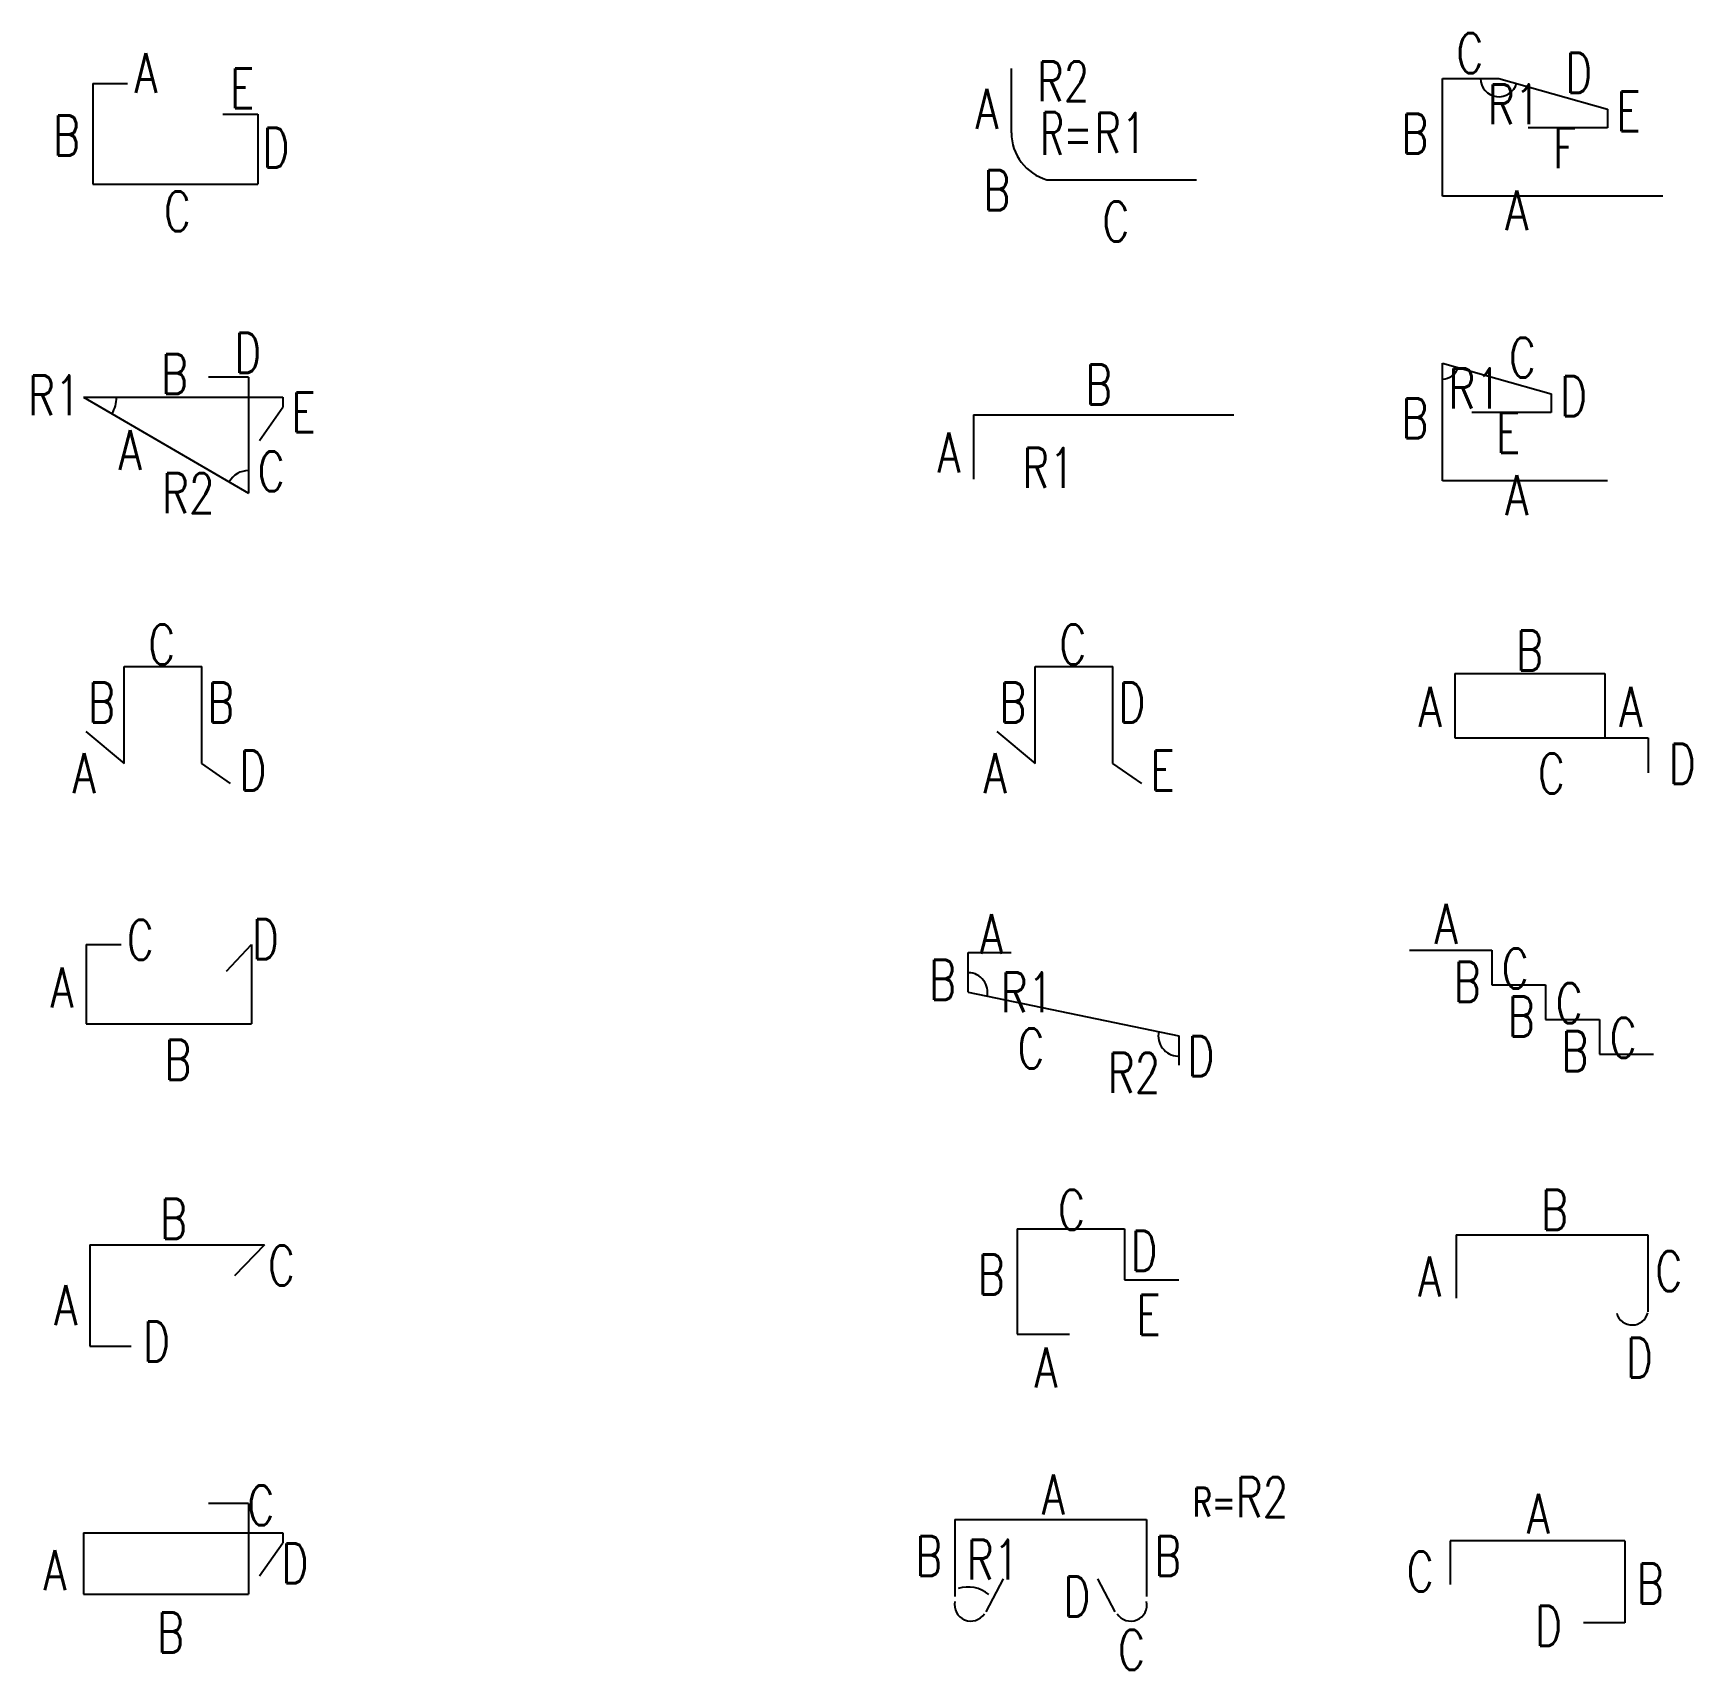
# Model space of a CAD drawing. Header units: millimetres. Extents: x -0.4 to 11.6, y -0.2 to 49.8.
# Drawn here: x -0.25 to 2.663, y 30.813 to 33.687 of the extents above; entities that cross this region are included whole.
import ezdxf
from ezdxf.enums import TextEntityAlignment as Align

# ---------------------------------------------------------------- set-up
doc = ezdxf.new("R2010")
doc.units = ezdxf.units.MM
for name, color, linetype in [('DIM', 7, 'Continuous'), ('SHOP', 2, 'Continuous'), ('TEXT', 3, 'Continuous'), ('TEXTSHOP', 3, 'Continuous')]:
    doc.layers.add(name, color=color, linetype=linetype)
doc.styles.add('ROMANS', font='romans.shx', dxfattribs={"width": 0.75, "bigfont": 'whgtxt.shx'})

# ---------------------------------------------------------------- blocks, each defined once
blk = doc.blocks.new('SSBAR_SHP_63')
at = {"layer": 'SHOP', "color": 2}
for p, q in [((0.1286, 0.1047), (0.0584, 0.1047)), ((0.1286, 0.1047), (0.1286, -0.0545)), ((-0.1614, 0.0532), (-0.1614, -0.0545)), ((-0.1614, 0.0532), (0.1889, 0.0532)), ((0.1478, -0.0225), (0.1889, 0.0356)), ((0.1889, 0.0532), (0.1889, 0.0356)), ((-0.1614, -0.0545), (0.1286, -0.0545))]:
    blk.add_line(p, q, dxfattribs=at)
at = {"layer": 'TEXTSHOP', "color": 4, "style": 'ROMANS', "width": 0.75}
for tag, p in [('C', (0.1264, 0.0664)), ('D', (0.1862, -0.0353))]:
    blk.add_attdef(tag, p, '', height=0.07, dxfattribs=at)
blk.add_attdef('A', text='', height=0.07, dxfattribs=at).set_placement((-0.1913, -0.0475), align=Align.RIGHT)
blk.add_attdef('B', text='', height=0.07, dxfattribs=at).set_placement((-0.0087, -0.1569), align=Align.CENTER)
blk = doc.blocks.new('SSBAR_SHP_64')
at = {"layer": 'SHOP', "color": 2}
for p, q in [((-0.1501, 0.0588), (-0.1501, -0.1192)), ((-0.1501, 0.0588), (0.1563, 0.0588)), ((0.1563, 0.0588), (0.1039, 0.0048)), ((-0.1501, -0.1192), (-0.0775, -0.1192))]:
    blk.add_line(p, q, dxfattribs=at)
at = {"layer": 'TEXTSHOP', "color": 4, "style": 'ROMANS', "width": 0.75}
blk.add_attdef('B', text='', height=0.07, dxfattribs=at).set_placement((-0.0033, 0.0695), align=Align.CENTER)
for tag, p in [('C', (0.1625, -0.0123)), ('D', (-0.0569, -0.1458))]:
    blk.add_attdef(tag, p, '', height=0.07, dxfattribs=at)
blk.add_attdef('A', text='', height=0.07, dxfattribs=at).set_placement((-0.1723, -0.0819), align=Align.RIGHT)
blk = doc.blocks.new('SSBAR_SHP_65')
at = {"color": 2}
for p, q in [((-0.1566, 0.0862), (-0.0954, 0.0862)), ((0.0897, 0.0398), (0.1334, 0.0862))]:
    blk.add_line(p, q, dxfattribs=at)
at = {"layer": 'SHOP', "color": 2}
for p, q in [((-0.1566, 0.0862), (-0.1566, -0.0527)), ((0.1334, 0.0862), (0.1334, -0.0527)), ((-0.1566, -0.0527), (0.1334, -0.0527))]:
    blk.add_line(p, q, dxfattribs=at)
at = {"layer": 'TEXTSHOP', "color": 4, "style": 'ROMANS', "width": 0.75}
for tag, p in [('C', (-0.0853, 0.0595)), ('D', (0.1344, 0.0606))]:
    blk.add_attdef(tag, p, '', height=0.07, dxfattribs=at)
blk.add_attdef('A', text='', height=0.07, dxfattribs=at).set_placement((-0.1788, -0.0241), align=Align.RIGHT)
blk.add_attdef('B', text='', height=0.07, dxfattribs=at).set_placement((0.0044, -0.151), align=Align.CENTER)
blk = doc.blocks.new('SSBAR_SHP_66')
at = {"color": 2}
for p, q in [((-0.0902, 0.0744), (0.0462, 0.0744)), ((-0.1574, -0.0396), (-0.0902, -0.096)), ((0.097, -0.131), (0.0462, -0.096))]:
    blk.add_line(p, q, dxfattribs=at)
at = {"layer": 'DIM', "color": 2}
for p, q in [((-0.0902, -0.096), (-0.0902, 0.0744)), ((0.0462, -0.096), (0.0462, 0.0744))]:
    blk.add_line(p, q, dxfattribs=at)
at = {"layer": 'TEXT', "color": 4, "style": 'ROMANS', "width": 0.75}
blk.add_attdef('C', text='', height=0.07, dxfattribs=at).set_placement((-0.0241, 0.0781), align=Align.CENTER)
for tag, p in [('B', (-0.1059, -0.0238)), ('A', (-0.1401, -0.1477))]:
    blk.add_attdef(tag, text='', height=0.07, dxfattribs=at).set_placement(p, align=Align.RIGHT)
for tag, p in [('B', (0.0559, -0.0236)), ('D', (0.1123, -0.1431))]:
    blk.add_attdef(tag, p, '', height=0.07, dxfattribs=at)
blk = doc.blocks.new('SSBAR_SHP_67')
at = {"color": 2}
blk.add_line((-0.1614, 0.0475), (0.1286, -0.121), dxfattribs=at)
for centre, radius, start, end in [((-0.1614, 0.0475), 0.058, 329.8488, 0), ((0.1286, -0.121), 0.0396, 90, 149.8488)]:
    blk.add_arc(centre, radius, start, end, dxfattribs=at)
at = {"layer": 'SHOP', "color": 2}
for p, q in [((0.1286, 0.0825), (0.0584, 0.0825)), ((0.1286, 0.0825), (0.1286, -0.121)), ((-0.1614, 0.0475), (0.1889, 0.0475)), ((0.1478, -0.0283), (0.1889, 0.0298)), ((0.1889, 0.0475), (0.1889, 0.0298))]:
    blk.add_line(p, q, dxfattribs=at)
at = {"layer": 'TEXTSHOP', "color": 4, "style": 'ROMANS', "width": 0.75}
for tag, p in [('D', (0.1033, 0.0905)), ('E', (0.2036, -0.0141)), ('C', (0.1447, -0.1178))]:
    blk.add_attdef(tag, p, '', height=0.07, dxfattribs=at)
for tag, p in [('B', (0.0222, 0.0533)), ('R1', (-0.1665, 0.0157)), ('A', (-0.0593, -0.0803)), ('R2', (0.0687, -0.1562))]:
    blk.add_attdef(tag, text='', height=0.07, dxfattribs=at).set_placement(p, align=Align.RIGHT)
blk = doc.blocks.new('SSBAR_SHP_68')
at = {"color": 2}
for p, q in [((-0.1451, 0.0986), (-0.084, 0.0986)), ((0.0833, 0.0446), (0.1449, 0.0446))]:
    blk.add_line(p, q, dxfattribs=at)
at = {"layer": 'SHOP', "color": 2}
for p, q in [((-0.1451, 0.0986), (-0.1451, -0.0785)), ((0.1449, 0.0446), (0.1449, -0.0785)), ((-0.1451, -0.0785), (0.1449, -0.0785))]:
    blk.add_line(p, q, dxfattribs=at)
at = {"layer": 'TEXTSHOP', "color": 4, "style": 'ROMANS', "width": 0.75}
for tag, p in [('A', (-0.0719, 0.0818)), ('E', (0.096, 0.0549)), ('D', (0.1529, -0.0493))]:
    blk.add_attdef(tag, p, '', height=0.07, dxfattribs=at)
blk.add_attdef('B', text='', height=0.07, dxfattribs=at).set_placement((-0.1674, -0.0281), align=Align.RIGHT)
blk.add_attdef('C', text='', height=0.07, dxfattribs=at).set_placement((0.0034, -0.1611), align=Align.CENTER)
blk = doc.blocks.new('SSBAR_SHP_263')
at = {"color": 2}
for p, q in [((-0.2311, 0.0766), (-0.2311, -0.0585)), ((0.1056, 0.0766), (0.1056, -0.0585)), ((-0.1759, -0.0855), (-0.1457, -0.0273)), ((0.0504, -0.0855), (0.0201, -0.0273))]:
    blk.add_line(p, q, dxfattribs=at)
at = {"color": 7}
blk.add_arc((-0.2084, -0.0988), 0.0569, 49.7788, 107.6137, dxfattribs=at)
at = {"color": 2}
for centre, start, end in [((-0.2031, -0.0733), 167.644, 327.1392), ((0.0776, -0.0733), 212.8608, 12.356)]:
    blk.add_arc(centre, 0.0285, start, end, dxfattribs=at)
at = {"layer": 'SHOP', "color": 2}
blk.add_line((-0.2311, 0.0766), (0.1056, 0.0766), dxfattribs=at)
at = {"layer": 'TEXTSHOP', "color": 3, "style": 'ROMANS', "width": 0.75}
blk.add_text('R=', height=0.05, dxfattribs=at).set_placement((0.1866, 0.082))
at = {"layer": 'TEXTSHOP', "color": 4, "style": 'ROMANS', "width": 0.75}
for tag, p in [('A', (-0.0582, 0.0855)), ('C', (0.0789, -0.1874))]:
    blk.add_attdef(tag, text='', height=0.07, dxfattribs=at).set_placement(p, align=Align.CENTER)
for tag, p in [('R2', (0.2621, 0.081)), ('R1', (-0.2103, -0.0288)), ('B', (0.119, -0.0224))]:
    blk.add_attdef(tag, p, '', height=0.07, dxfattribs=at)
for tag, p in [('B', (-0.2535, -0.0224)), ('D', (0.0066, -0.0936))]:
    blk.add_attdef(tag, text='', height=0.07, dxfattribs=at).set_placement(p, align=Align.RIGHT)
blk = doc.blocks.new('SSBAR_SHP_264')
at = {"color": 2}
for p, q in [((0.0669, -0.0024), (0.162, -0.0024)), ((-0.1215, -0.0981), (-0.0297, -0.0981))]:
    blk.add_line(p, q, dxfattribs=at)
at = {"layer": 'SHOP', "color": 2}
for p, q in [((-0.1215, 0.0871), (-0.1215, -0.0981)), ((-0.1215, 0.0871), (0.0669, 0.0871)), ((0.0669, 0.0871), (0.0669, -0.0024))]:
    blk.add_line(p, q, dxfattribs=at)
at = {"layer": 'TEXTSHOP', "color": 4, "style": 'ROMANS', "width": 0.75}
for tag, p in [('C', (-0.0264, 0.0854)), ('A', (-0.071, -0.1913))]:
    blk.add_attdef(tag, text='', height=0.07, dxfattribs=at).set_placement(p, align=Align.CENTER)
for tag, p in [('D', (0.0774, 0.0134)), ('E', (0.0876, -0.099))]:
    blk.add_attdef(tag, p, '', height=0.07, dxfattribs=at)
blk.add_attdef('B', text='', height=0.07, dxfattribs=at).set_placement((-0.1437, -0.0282), align=Align.RIGHT)
blk = doc.blocks.new('SSBAR_SHP_265')
at = {"color": 2}
for p, q in [((-0.2078, 0.0026), (-0.2078, 0.0725)), ((-0.2078, 0.0725), (-0.1321, 0.0725)), ((-0.2078, 0.0026), (0.1619, -0.074)), ((0.1619, -0.074), (0.1619, -0.1257))]:
    blk.add_line(p, q, dxfattribs=at)
at = {"color": 7}
for centre, radius, start, end in [((-0.2078, 0.0026), 0.0342, 346.3943, 88.633), ((0.1619, -0.074), 0.0358, 167.9047, 267.5355)]:
    blk.add_arc(centre, radius, start, end, dxfattribs=at)
at = {"layer": 'TEXTSHOP', "color": 4, "style": 'ROMANS', "width": 0.75}
for tag, p in [('A', (-0.1667, 0.0699)), ('C', (-0.0975, -0.1311))]:
    blk.add_attdef(tag, text='', height=0.07, dxfattribs=at).set_placement(p, align=Align.CENTER)
for tag, p in [('B', (-0.229, -0.0106)), ('R2', (0.1297, -0.1741))]:
    blk.add_attdef(tag, text='', height=0.07, dxfattribs=at).set_placement(p, align=Align.RIGHT)
for tag, p in [('R1', (-0.1505, -0.0326)), ('D', (0.1774, -0.1446))]:
    blk.add_attdef(tag, p, '', height=0.07, dxfattribs=at)
blk = doc.blocks.new('SSBAR_SHP_266')
at = {"color": 2}
for p, q in [((-0.0902, 0.0744), (0.0462, 0.0744)), ((-0.1574, -0.0396), (-0.0902, -0.096)), ((0.097, -0.131), (0.0462, -0.096))]:
    blk.add_line(p, q, dxfattribs=at)
at = {"layer": 'DIM', "color": 2}
for p, q in [((-0.0902, -0.096), (-0.0902, 0.0744)), ((0.0462, -0.096), (0.0462, 0.0744))]:
    blk.add_line(p, q, dxfattribs=at)
at = {"layer": 'TEXT', "color": 4, "style": 'ROMANS', "width": 0.75}
blk.add_attdef('C', text='', height=0.07, dxfattribs=at).set_placement((-0.0241, 0.0781), align=Align.CENTER)
for tag, p in [('B', (-0.1059, -0.0238)), ('A', (-0.1401, -0.1477))]:
    blk.add_attdef(tag, text='', height=0.07, dxfattribs=at).set_placement(p, align=Align.RIGHT)
for tag, p in [('D', (0.0559, -0.0236)), ('E', (0.1123, -0.1431))]:
    blk.add_attdef(tag, p, '', height=0.07, dxfattribs=at)
blk = doc.blocks.new('SSBAR_SHP_267')
at = {"layer": 'SHOP', "color": 2}
for q in [(0.2586, 0.0163), (-0.1986, -0.0963)]:
    blk.add_line((-0.1986, 0.0163), q, dxfattribs=at)
at = {"layer": 'TEXTSHOP', "color": 4, "style": 'ROMANS', "width": 0.75}
blk.add_attdef('B', text='', height=0.07, dxfattribs=at).set_placement((0.0214, 0.0349), align=Align.CENTER)
blk.add_attdef('A', text='', height=0.07, dxfattribs=at).set_placement((-0.2213, -0.0845), align=Align.RIGHT)
blk.add_attdef('R1', (-0.1128, -0.1117), '', height=0.07, dxfattribs=at)
blk = doc.blocks.new('SSBAR_SHP_268')
at = {"color": 40}
blk.add_arc((-0.0461, 0.0119), 0.0858, 180, 254.2351, dxfattribs=at)
at = {"layer": 'SHOP', "color": 2}
for p, q in [((-0.1318, 0.0119), (-0.1318, 0.1245)), ((-0.0694, -0.0706), (0.1931, -0.0706))]:
    blk.add_line(p, q, dxfattribs=at)
at = {"layer": 'TEXTSHOP', "color": 3, "style": 'ROMANS', "width": 0.6}
blk.add_text('R=', height=0.075, dxfattribs=at).set_placement((-0.0353, -0.0267), align=Align.CENTER)
at = {"layer": 'TEXTSHOP', "color": 4, "style": 'ROMANS', "width": 0.75}
for tag, p in [('R2', (-0.0871, 0.0671)), ('R1', (0.0136, -0.0232))]:
    blk.add_attdef(tag, p, '', height=0.07, dxfattribs=at)
for tag, p in [('A', (-0.1545, 0.019)), ('B', (-0.1338, -0.1241))]:
    blk.add_attdef(tag, text='', height=0.07, dxfattribs=at).set_placement(p, align=Align.RIGHT)
blk.add_attdef('C', text='', height=0.07, dxfattribs=at).set_placement((0.0515, -0.1789), align=Align.CENTER)
blk = doc.blocks.new('SSBAR_SHP_363')
at = {"layer": 'SHOP', "color": 2}
for p, q in [((0.1452, 0.0393), (-0.1612, 0.0393)), ((-0.1612, 0.0393), (-0.1612, -0.0378)), ((0.1452, 0.0393), (0.1452, -0.1046)), ((0.1452, -0.1046), (0.0727, -0.1046))]:
    blk.add_line(p, q, dxfattribs=at)
at = {"layer": 'TEXTSHOP', "color": 4, "style": 'ROMANS', "width": 0.75}
blk.add_attdef('A', text='', height=0.07, dxfattribs=at).set_placement((-0.0064, 0.0518), align=Align.CENTER)
for tag, p in [('C', (-0.1902, -0.0496)), ('D', (0.035, -0.1451))]:
    blk.add_attdef(tag, text='', height=0.07, dxfattribs=at).set_placement(p, align=Align.RIGHT)
blk.add_attdef('B', (0.1663, -0.0709), '', height=0.07, dxfattribs=at)
blk = doc.blocks.new('SSBAR_SHP_364')
at = {"color": 40}
for p, q in [((-0.151, 0.0766), (-0.151, -0.0345)), ((0.1858, 0.0766), (0.1858, -0.0585))]:
    blk.add_line(p, q, dxfattribs=at)
blk.add_arc((0.1584, -0.0535), 0.0283, 195.5336, 345.554, dxfattribs=at)
at = {"layer": 'SHOP', "color": 2}
blk.add_line((-0.151, 0.0766), (0.1858, 0.0766), dxfattribs=at)
at = {"layer": 'TEXTSHOP', "color": 4, "style": 'ROMANS', "width": 0.75}
for tag, p in [('B', (0.022, 0.0855)), ('D', (0.1709, -0.1743))]:
    blk.add_attdef(tag, text='', height=0.07, dxfattribs=at).set_placement(p, align=Align.CENTER)
blk.add_attdef('A', text='', height=0.07, dxfattribs=at).set_placement((-0.1772, -0.0315), align=Align.RIGHT)
blk.add_attdef('C', (0.1992, -0.0224), '', height=0.07, dxfattribs=at)
blk = doc.blocks.new('SSBAR_SHP_365')
at = {"color": 2}
for p, q in [((-0.2329, 0.0764), (-0.0883, 0.0764)), ((-0.0883, 0.0764), (-0.0883, 0.0156)), ((-0.0883, 0.0156), (0.0064, 0.0156)), ((0.0064, 0.0156), (0.0064, -0.0452)), ((0.0064, -0.0452), (0.101, -0.0452)), ((0.101, -0.0452), (0.101, -0.106)), ((0.101, -0.106), (0.1957, -0.106))]:
    blk.add_line(p, q, dxfattribs=at)
at = {"layer": 'TEXTSHOP', "color": 4, "style": 'ROMANS', "width": 0.75}
blk.add_attdef('A', text='', height=0.07, dxfattribs=at).set_placement((-0.1684, 0.0876), align=Align.CENTER)
for p in [(-0.0706, 0.0091), (0.0241, -0.0517), (0.1187, -0.1125)]:
    blk.add_attdef('C', p, '', height=0.07, dxfattribs=at)
for p in [(-0.1078, -0.0143), (-0.0131, -0.0751), (0.0815, -0.1359)]:
    blk.add_attdef('B', text='', height=0.07, dxfattribs=at).set_placement(p, align=Align.RIGHT)
blk = doc.blocks.new('SSBAR_SHP_366')
at = {"color": 2}
blk.add_line((0.1863, -0.0505), (0.1863, -0.112), dxfattribs=at)
at = {"layer": 'SHOP', "color": 2}
for p, q in [((-0.1531, 0.062), (0.1101, 0.062)), ((-0.1531, 0.062), (-0.1531, -0.0505)), ((0.1101, 0.062), (0.1101, -0.0505)), ((-0.1531, -0.0505), (0.1863, -0.0505))]:
    blk.add_line(p, q, dxfattribs=at)
at = {"layer": 'TEXTSHOP', "color": 4, "style": 'ROMANS', "width": 0.75}
for tag, p in [('B', (-0.0219, 0.0677)), ('C', (0.0164, -0.1484))]:
    blk.add_attdef(tag, text='', height=0.07, dxfattribs=at).set_placement(p, align=Align.CENTER)
blk.add_attdef('A', text='', height=0.07, dxfattribs=at).set_placement((-0.1763, -0.0312), align=Align.RIGHT)
for tag, p in [('A', (0.1358, -0.0312)), ('D', (0.2226, -0.1313))]:
    blk.add_attdef(tag, p, '', height=0.07, dxfattribs=at)
blk = doc.blocks.new('SSBAR_SHP_367')
at = {"color": 40}
for p, q in [((-0.1747, -0.0992), (-0.1747, 0.1072)), ((-0.1747, 0.1072), (0.0162, 0.0536)), ((0.0162, 0.0536), (0.0162, 0.0207)), ((0.0162, 0.0207), (-0.1232, 0.0207)), ((0.1148, -0.0992), (-0.1747, -0.0992))]:
    blk.add_line(p, q, dxfattribs=at)
at = {"color": 0}
blk.add_arc((-0.1747, 0.1072), 0.028, 269.4226, 344.9501, dxfattribs=at)
at = {"layer": 'TEXTSHOP', "color": 4, "style": 'ROMANS', "width": 0.75}
for tag, p in [('C', (-0.0581, 0.082)), ('R1', (-0.1642, 0.0279)), ('D', (0.0316, 0.0144))]:
    blk.add_attdef(tag, p, '', height=0.07, dxfattribs=at)
blk.add_attdef('B', text='', height=0.07, dxfattribs=at).set_placement((-0.1997, -0.0246), align=Align.RIGHT)
for tag, p in [('E', (-0.0594, -0.0501)), ('A', (-0.0443, -0.1594))]:
    blk.add_attdef(tag, text='', height=0.07, dxfattribs=at).set_placement(p, align=Align.CENTER)
blk = doc.blocks.new('SSBAR_SHP_368')
at = {"color": 40}
for p, q in [((-0.1747, -0.0992), (-0.1747, 0.1072)), ((-0.1747, 0.1072), (-0.0758, 0.1072)), ((-0.0758, 0.1072), (0.1151, 0.0536)), ((0.1151, 0.0536), (0.1151, 0.0207)), ((0.1151, 0.0207), (-0.0243, 0.0207)), ((0.2122, -0.0992), (-0.1747, -0.0992))]:
    blk.add_line(p, q, dxfattribs=at)
blk.add_arc((-0.0758, 0.1072), 0.0321, 180.3307, 345.0333, dxfattribs=at)
at = {"layer": 'TEXTSHOP', "color": 4, "style": 'ROMANS', "width": 0.75}
for tag, p in [('C', (-0.1266, 0.1168)), ('F', (0.0395, -0.0501)), ('A', (-0.0443, -0.1594))]:
    blk.add_attdef(tag, text='', height=0.07, dxfattribs=at).set_placement(p, align=Align.CENTER)
for tag, p in [('D', (0.0408, 0.082)), ('R1', (-0.0954, 0.0268)), ('E', (0.1305, 0.0144))]:
    blk.add_attdef(tag, p, '', height=0.07, dxfattribs=at)
blk.add_attdef('B', text='', height=0.07, dxfattribs=at).set_placement((-0.1997, -0.0246), align=Align.RIGHT)

msp = doc.modelspace()

# ---------------------------------------------------------------- block references
for name, p, values in [('SSBAR_SHP_368', (2.4, 33.5), {'C': 'C', 'F': 'F', 'E': 'E', 'D': 'D', 'B': 'B', 'A': 'A', 'R1': 'R1'}), ('SSBAR_SHP_68', (0, 33.5), {'E': 'E', 'A': 'A', 'B': 'B', 'D': 'D', 'C': 'C'}), ('SSBAR_SHP_268', (1.6, 33.5), {'R2': 'R2', 'R1': 'R1', 'B': 'B', 'C': 'C', 'A': 'A'}), ('SSBAR_SHP_67', (0, 33), {'R2': 'R2', 'R1': 'R1', 'C': 'C', 'D': 'D', 'A': 'A', 'B': 'B', 'E': 'E'}), ('SSBAR_SHP_367', (2.4, 33), {'E': 'E', 'D': 'D', 'C': 'C', 'B': 'B', 'A': 'A', 'R1': 'R1'}), ('SSBAR_SHP_267', (1.6, 33), {'R1': 'R1', 'B': 'B', 'A': 'A'}), ('SSBAR_SHP_266', (1.6, 32.5), {'C': 'C', 'D': 'D', 'E': 'E', 'A': 'A', 'B': 'B'}), ('SSBAR_SHP_65', (0, 32), {'C': 'C', 'A': 'A', 'D': 'D', 'B': 'B'}), ('SSBAR_SHP_265', (1.6, 32), {'R2': 'R2', 'A': 'A', 'R1': 'R1', 'B': 'B', 'C': 'C', 'D': 'D'}), ('SSBAR_SHP_64', (0, 31.5), {'D': 'D', 'A': 'A', 'C': 'C', 'B': 'B'}), ('SSBAR_SHP_264', (1.6, 31.5), {'E': 'E', 'C': 'C', 'B': 'B', 'D': 'D', 'A': 'A'}), ('SSBAR_SHP_364', (2.4, 31.5), {'A': 'A', 'B': 'B', 'C': 'C', 'D': 'D'}), ('SSBAR_SHP_63', (0, 31), {'C': 'C', 'A': 'A', 'B': 'B', 'D': 'D'}), ('SSBAR_SHP_363', (2.4, 31), {'A': 'A', 'C': 'C', 'B': 'B', 'D': 'D'})]:
    msp.add_blockref(name, p).add_auto_attribs(values)
ref = msp.add_blockref('SSBAR_SHP_66', (0, 32.5))
ref.add_attrib('C', 'C', dxfattribs={"layer": 'TEXT', "color": 4, "height": 0.07, "style": 'ROMANS', "width": 0.75}).set_placement((-0.0241, 32.5781), align=Align.CENTER)
ref.add_attrib('B', 'B', (0.0559, 32.4764), dxfattribs={"layer": 'TEXT', "color": 4, "height": 0.07, "style": 'ROMANS', "width": 0.75})
ref.add_attrib('D', 'D', (0.1123, 32.3569), dxfattribs={"layer": 'TEXT', "color": 4, "height": 0.07, "style": 'ROMANS', "width": 0.75})
ref.add_attrib('A', 'A', dxfattribs={"layer": 'TEXT', "color": 4, "height": 0.07, "style": 'ROMANS', "width": 0.75}).set_placement((-0.1401, 32.3523), align=Align.RIGHT)
ref.add_attrib('B', 'B', dxfattribs={"layer": 'TEXT', "color": 4, "height": 0.07, "style": 'ROMANS', "width": 0.75}).set_placement((-0.1059, 32.4762), align=Align.RIGHT)
ref = msp.add_blockref('SSBAR_SHP_366', (2.4, 32.5))
ref.add_attrib('A', 'A', dxfattribs={"layer": 'TEXTSHOP', "color": 4, "height": 0.07, "style": 'ROMANS', "width": 0.75}).set_placement((2.2237, 32.4688), align=Align.RIGHT)
ref.add_attrib('C', 'C', dxfattribs={"layer": 'TEXTSHOP', "color": 4, "height": 0.07, "style": 'ROMANS', "width": 0.75}).set_placement((2.4164, 32.3516), align=Align.CENTER)
ref.add_attrib('D', 'D', (2.6226, 32.3687), dxfattribs={"layer": 'TEXTSHOP', "color": 4, "height": 0.07, "style": 'ROMANS', "width": 0.75})
ref.add_attrib('B', 'B', dxfattribs={"layer": 'TEXTSHOP', "color": 4, "height": 0.07, "style": 'ROMANS', "width": 0.75}).set_placement((2.3781, 32.5677), align=Align.CENTER)
ref.add_attrib('A', 'A', (2.5358, 32.4688), dxfattribs={"layer": 'TEXTSHOP', "color": 4, "height": 0.07, "style": 'ROMANS', "width": 0.75})
ref = msp.add_blockref('SSBAR_SHP_365', (2.4, 32))
ref.add_attrib('C', 'C', (2.5187, 31.8875), dxfattribs={"layer": 'TEXTSHOP', "color": 4, "height": 0.07, "style": 'ROMANS', "width": 0.75})
ref.add_attrib('B', 'B', dxfattribs={"layer": 'TEXTSHOP', "color": 4, "height": 0.07, "style": 'ROMANS', "width": 0.75}).set_placement((2.4815, 31.8641), align=Align.RIGHT)
ref.add_attrib('C', 'C', (2.4241, 31.9483), dxfattribs={"layer": 'TEXTSHOP', "color": 4, "height": 0.07, "style": 'ROMANS', "width": 0.75})
ref.add_attrib('B', 'B', dxfattribs={"layer": 'TEXTSHOP', "color": 4, "height": 0.07, "style": 'ROMANS', "width": 0.75}).set_placement((2.3869, 31.9249), align=Align.RIGHT)
ref.add_attrib('C', 'C', (2.3294, 32.0091), dxfattribs={"layer": 'TEXTSHOP', "color": 4, "height": 0.07, "style": 'ROMANS', "width": 0.75})
ref.add_attrib('B', 'B', dxfattribs={"layer": 'TEXTSHOP', "color": 4, "height": 0.07, "style": 'ROMANS', "width": 0.75}).set_placement((2.2922, 31.9857), align=Align.RIGHT)
ref.add_attrib('A', 'A', dxfattribs={"layer": 'TEXTSHOP', "color": 4, "height": 0.07, "style": 'ROMANS', "width": 0.75}).set_placement((2.2316, 32.0876), align=Align.CENTER)
ref = msp.add_blockref('SSBAR_SHP_263', (1.6, 31))
ref.add_attrib('R2', 'R2', (1.8621, 31.081), dxfattribs={"layer": 'TEXTSHOP', "color": 4, "height": 0.07, "style": 'ROMANS', "width": 0.75})
ref.add_attrib('R1', 'R1', (1.3897, 30.9712), dxfattribs={"layer": 'TEXTSHOP', "color": 4, "height": 0.07, "style": 'ROMANS', "width": 0.75})
ref.add_attrib('D', 'D', dxfattribs={"layer": 'TEXTSHOP', "color": 4, "height": 0.07, "style": 'ROMANS', "width": 0.75}).set_placement((1.6066, 30.9064), align=Align.RIGHT)
ref.add_attrib('A', 'A', dxfattribs={"layer": 'TEXTSHOP', "color": 4, "height": 0.07, "style": 'ROMANS', "width": 0.75}).set_placement((1.5418, 31.0855), align=Align.CENTER)
ref.add_attrib('B', 'B', (1.719, 30.9776), dxfattribs={"layer": 'TEXTSHOP', "color": 4, "height": 0.07, "style": 'ROMANS', "width": 0.75})
ref.add_attrib('B', 'B', dxfattribs={"layer": 'TEXTSHOP', "color": 4, "height": 0.07, "style": 'ROMANS', "width": 0.75}).set_placement((1.3465, 30.9776), align=Align.RIGHT)
ref.add_attrib('C', 'C', dxfattribs={"layer": 'TEXTSHOP', "color": 4, "height": 0.07, "style": 'ROMANS', "width": 0.75}).set_placement((1.6789, 30.8126), align=Align.CENTER)

doc.saveas('drawing.dxf')
